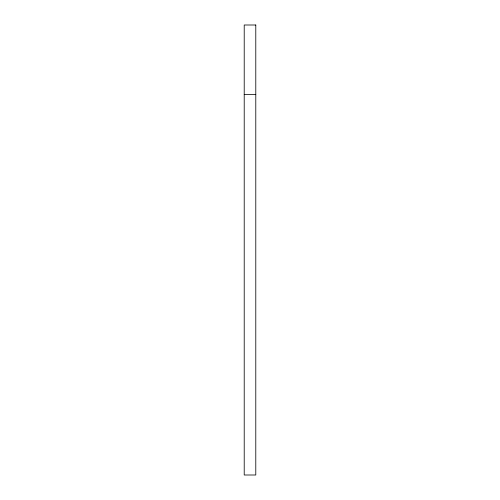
<?xml version="1.0" encoding="UTF-8"?>
<svg xmlns="http://www.w3.org/2000/svg" width="500" height="500" viewBox="0 0 500 500"><rect width="100%" height="100%" fill="white"/><g stroke="black" fill="none" stroke-linecap="round" stroke-linejoin="round"><path stroke-width="0.75" d="M244.213 94.481L255.787 94.481M255.787 25L244.213 25L244.213 475L255.787 475L255.787 25"/></g></svg>
